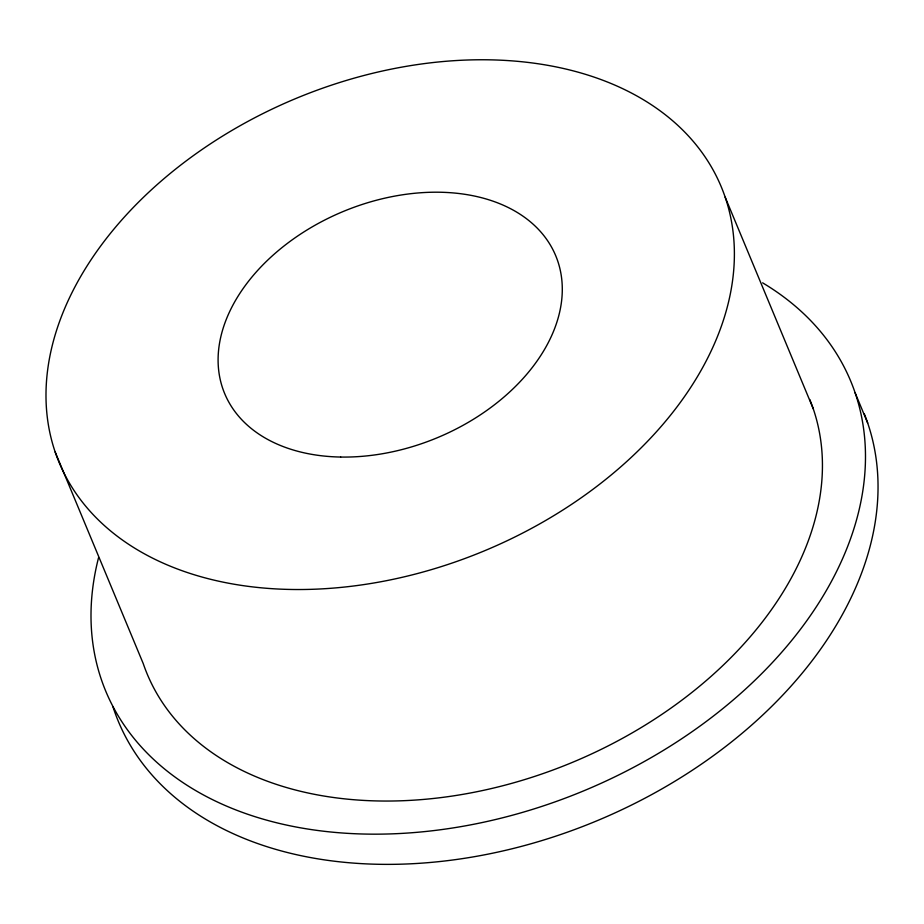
<?xml version="1.0" encoding="UTF-8"?>
<svg xmlns="http://www.w3.org/2000/svg" width="924" height="924" viewBox="0 0 924 924"><rect width="100%" height="100%" fill="white"/><g stroke="black" fill="none" stroke-linecap="round" stroke-linejoin="round"><path stroke-width="1.39" d="M855.116 392.827L867.694 423.042M725.19 197.228A358.616 245.033 -22.6 0 1 291.141 589.466A358.616 245.033 -22.6 0 1 154.227 187.226A358.616 245.033 -22.6 0 1 725.19 197.228L813.236 408.755M55.186 452.044L143.232 663.571A358.616 245.033 -22.6 0 0 564.021 765.777A358.616 245.033 -22.6 0 0 809.782 399.491M864.24 413.721A403.442 275.652 -22.6 0 1 584.592 825.767A403.442 275.652 -22.6 0 1 113.04 707.022M762.612 282.836A403.442 275.652 -22.6 0 1 583.136 791.083A403.442 275.652 -22.6 0 1 98.522 557.796M340.667 457.045A179.302 122.511 -22.6 0 0 557.692 260.938A179.302 122.511 -22.6 0 0 272.21 255.936A179.302 122.511 -22.6 0 0 340.667 457.045"/></g></svg>
